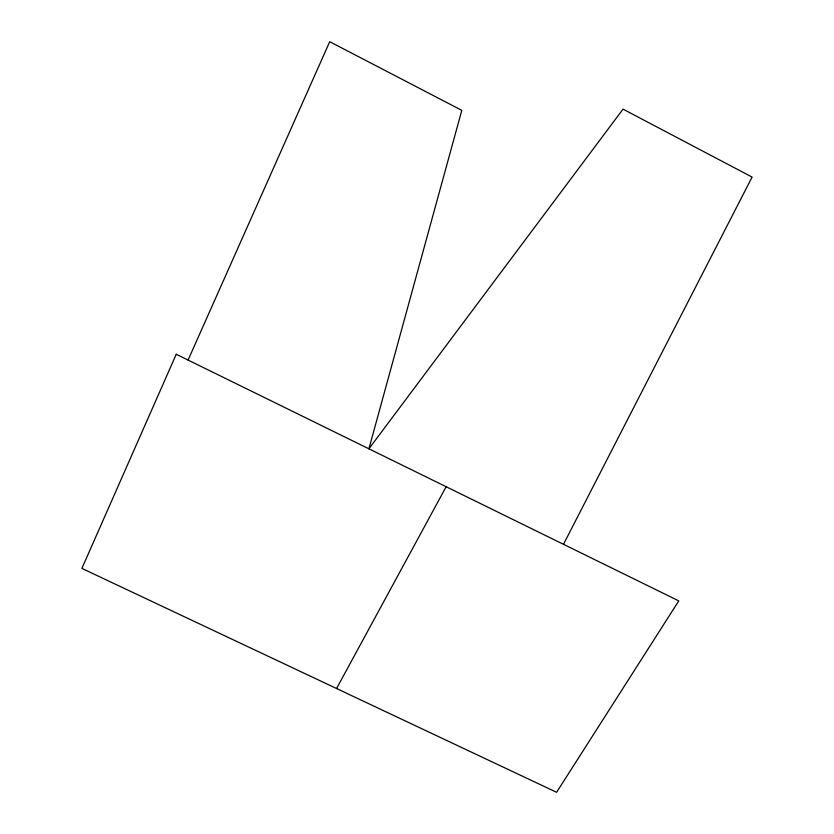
<?xml version="1.0" encoding="UTF-8"?>
<svg xmlns="http://www.w3.org/2000/svg" width="834" height="834" viewBox="0 0 834 834"><rect width="100%" height="100%" fill="white"/><g stroke="black" fill="none" stroke-linecap="round" stroke-linejoin="round"><path stroke-width="1.25" d="M188.077 360.069L329.722 41.7L461.796 110.349L368.909 448.817L623.029 109.139L752.101 177.079L563.492 544.31M336.571 688.53L446.148 486.722M176.245 354.262L81.899 568.413L556.601 792.3L678.772 600.887L176.245 354.262"/></g></svg>
